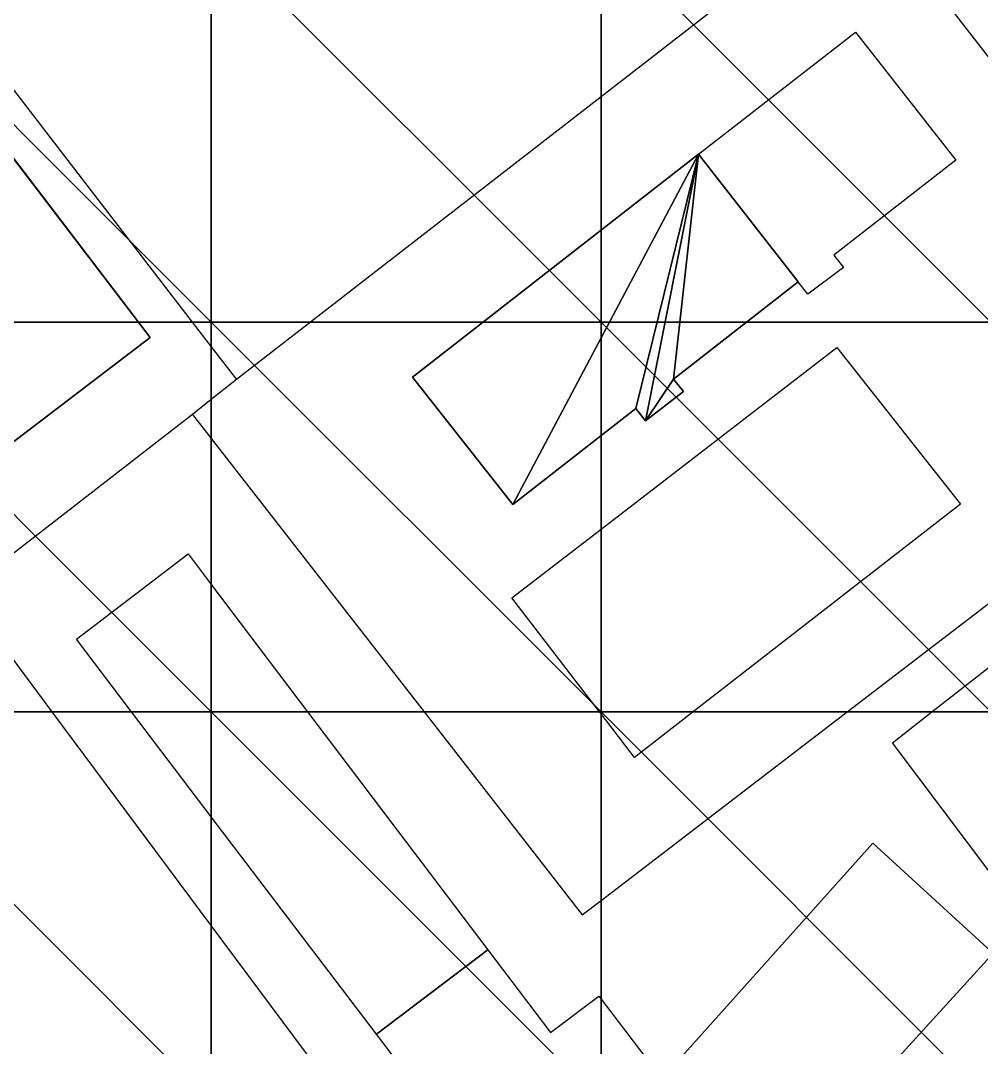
# Model space of a CAD drawing. Extents: x 0 to 812, y 0 to 720.
# Drawn here: x 585.3 to 659.3, y 274.2 to 353.2 of the extents above; entities that cross this region are included whole.
import ezdxf

# ---------------------------------------------------------------- set-up
doc = ezdxf.new("R2010")
doc.units = 0
doc.header["$LTSCALE"] = 0.0254
doc.layers.get('0').update_dxf_attribs({"color": 13, "linetype": 'CONTINUOUS'})
for name, color, linetype in [('BUILDINGS', 250, 'CONTINUOUS'), ('MINOR_ROADS', 250, 'CONTINUOUS'), ('TOPOGRAPHY', 250, 'CONTINUOUS')]:
    doc.layers.add(name, color=color, linetype=linetype)

# ---------------------------------------------------------------- blocks, each defined once
blk = doc.blocks.new('GROUP3')
at = {"color": 0}
blk.add_polyline3d([(636.919, 234.173, 5.843), (632.475, 240, 5.948), (630, 243.246, 5.963), (629.969, 243.288, 5.964), (610.088, 270, 6.378), (600, 283.555, 6.464), (587.761, 300, 6.719), (580.907, 309.21, 6.829), (570, 323.461, 6.992), (564.996, 330, 7.073), (542.037, 360, 7.36), (540, 362.661, 7.371), (530.798, 374.685, 7.359), (518.676, 390, 7.285), (510, 400.961, 7.149), (494.93, 420, 6.749), (480, 438.862, 6.283), (475.454, 444.606, 6.083)], dxfattribs=at)
blk = doc.blocks.new('GROUP98')
at = {"color": 0}
blk.add_polyline3d([(637.499, 342.917, 4.798), (649.596, 352.311, 4.717), (657.309, 342.45, 4.591), (647.906, 335.15, 4.658), (648.655, 334.199, 4.645), (645.909, 332.153, 4.67), (645.159, 333.104, 4.682), (637.499, 342.917, 4.798)], close=True, dxfattribs=at)
blk = doc.blocks.new('GROUP306')
at = {"color": 0}
for p, q in [((637.499, 342.917, 7.682), (615.486, 325.765, 7.682)), ((615.486, 325.765, 4.682), (637.499, 342.917, 4.682)), ((637.499, 342.917, 7.682), (615.486, 325.765, 7.682)), ((615.486, 325.765, 4.682), (637.499, 342.917, 4.682)), ((645.159, 333.104, 7.682), (637.499, 342.917, 7.682)), ((637.499, 342.917, 4.682), (645.159, 333.104, 4.682)), ((645.159, 333.104, 7.682), (637.499, 342.917, 7.682)), ((637.499, 342.917, 4.682), (645.159, 333.104, 4.682)), ((637.499, 342.917, 4.682), (637.499, 342.917, 7.682)), ((637.499, 342.917, 4.682), (637.499, 342.917, 7.682)), ((635.58, 325.614, 7.682), (645.159, 333.104, 7.682)), ((645.159, 333.104, 4.682), (635.58, 325.614, 4.682)), ((635.58, 325.614, 7.682), (645.159, 333.104, 7.682)), ((645.159, 333.104, 4.682), (635.58, 325.614, 4.682)), ((645.159, 333.104, 4.682), (645.159, 333.104, 7.682)), ((645.159, 333.104, 4.682), (645.159, 333.104, 7.682)), ((615.486, 325.765, 7.682), (623.213, 315.95, 7.682)), ((623.213, 315.95, 4.682), (615.486, 325.765, 4.682)), ((615.486, 325.765, 4.682), (615.486, 325.765, 7.682)), ((615.486, 325.765, 7.682), (623.213, 315.95, 7.682)), ((615.486, 325.765, 4.682), (615.486, 325.765, 7.682)), ((623.213, 315.95, 4.682), (615.486, 325.765, 4.682)), ((636.342, 324.663, 7.682), (635.58, 325.614, 7.682)), ((635.58, 325.614, 4.682), (636.342, 324.663, 4.682)), ((636.342, 324.663, 7.682), (635.58, 325.614, 7.682)), ((635.58, 325.614, 4.682), (636.342, 324.663, 4.682)), ((635.58, 325.614, 4.682), (635.58, 325.614, 7.682)), ((635.58, 325.614, 4.682), (635.58, 325.614, 7.682)), ((633.43, 322.39, 7.682), (636.342, 324.663, 7.682)), ((636.342, 324.663, 4.682), (633.43, 322.39, 4.682)), ((633.43, 322.39, 7.682), (636.342, 324.663, 7.682)), ((636.342, 324.663, 4.682), (633.43, 322.39, 4.682)), ((636.342, 324.663, 4.682), (636.342, 324.663, 7.682)), ((636.342, 324.663, 4.682), (636.342, 324.663, 7.682)), ((623.213, 315.95, 7.682), (632.681, 323.35, 7.682)), ((632.681, 323.35, 4.682), (623.213, 315.95, 4.682)), ((623.213, 315.95, 7.682), (632.681, 323.35, 7.682)), ((632.681, 323.35, 4.682), (623.213, 315.95, 4.682)), ((632.681, 323.35, 7.682), (633.43, 322.39, 7.682)), ((633.43, 322.39, 4.682), (632.681, 323.35, 4.682)), ((632.681, 323.35, 4.682), (632.681, 323.35, 7.682)), ((632.681, 323.35, 7.682), (633.43, 322.39, 7.682)), ((632.681, 323.35, 4.682), (632.681, 323.35, 7.682)), ((633.43, 322.39, 4.682), (632.681, 323.35, 4.682)), ((633.43, 322.39, 4.682), (633.43, 322.39, 7.682)), ((633.43, 322.39, 4.682), (633.43, 322.39, 7.682)), ((623.213, 315.95, 7.682), (623.213, 315.95, 4.682)), ((623.213, 315.95, 7.682), (623.213, 315.95, 4.682))]:
    blk.add_line(p, q, dxfattribs=at)
mesh = blk.add_polyface(dxfattribs=at)
corners = [(636.342, 324.663, 7.682), (635.58, 325.614, 7.682), (633.43, 322.39, 7.682), (623.213, 315.95, 7.682), (637.499, 342.917, 7.682), (615.486, 325.765, 7.682), (632.681, 323.35, 7.682), (645.159, 333.104, 7.682)]
mesh.append_faces([[corners[k] for k in face] for face in [(3, 4, 5), (4, 1, 7)]], dxfattribs={"vtx0": -1, "color": 0})
mesh.append_faces([[corners[k] for k in face] for face in [(4, 2, 1)]], dxfattribs={"vtx0": -1, "vtx1": -1, "vtx2": -1, "color": 0})
mesh.append_faces([[corners[k] for k in face] for face in [(4, 3, 6), (4, 6, 2)]], dxfattribs={"vtx0": -1, "vtx2": -1, "color": 0})
mesh.append_faces([[corners[k] for k in face] for face in [(0, 1, 2)]], dxfattribs={"vtx1": -1, "color": 0})
mesh = blk.add_polyface(dxfattribs=at)
corners = [(637.499, 342.917, 4.682), (623.213, 315.95, 4.682), (615.486, 325.765, 4.682), (632.681, 323.35, 4.682), (633.43, 322.39, 4.682), (635.58, 325.614, 4.682), (645.159, 333.104, 4.682), (636.342, 324.663, 4.682)]
mesh.append_faces([[corners[k] for k in face] for face in [(0, 1, 2), (5, 0, 6)]], dxfattribs={"vtx0": -1, "color": 0})
mesh.append_faces([[corners[k] for k in face] for face in [(1, 0, 3), (3, 0, 4)]], dxfattribs={"vtx0": -1, "vtx1": -1, "color": 0})
mesh.append_faces([[corners[k] for k in face] for face in [(4, 0, 5)]], dxfattribs={"vtx0": -1, "vtx1": -1, "vtx2": -1, "color": 0})
mesh.append_faces([[corners[k] for k in face] for face in [(7, 4, 5)]], dxfattribs={"vtx1": -1, "color": 0})
mesh = blk.add_polyface(dxfattribs=at)
corners = [(615.486, 325.765, 7.682), (637.499, 342.917, 4.682), (615.486, 325.765, 4.682), (637.499, 342.917, 7.682)]
mesh.append_faces([[corners[k] for k in face] for face in [(0, 1, 2), (1, 0, 3)]], dxfattribs={"vtx0": -1, "color": 0})
mesh = blk.add_polyface(dxfattribs=at)
corners = [(637.499, 342.917, 4.682), (645.159, 333.104, 7.682), (645.159, 333.104, 4.682), (637.499, 342.917, 7.682)]
mesh.append_faces([[corners[k] for k in face] for face in [(0, 1, 2), (1, 0, 3)]], dxfattribs={"vtx0": -1, "color": 0})
mesh = blk.add_polyface(dxfattribs=at)
corners = [(645.159, 333.104, 7.682), (635.58, 325.614, 4.682), (645.159, 333.104, 4.682), (635.58, 325.614, 7.682)]
mesh.append_faces([[corners[k] for k in face] for face in [(0, 1, 2), (1, 0, 3)]], dxfattribs={"vtx0": -1, "color": 0})
mesh = blk.add_polyface(dxfattribs=at)
corners = [(615.486, 325.765, 7.682), (623.213, 315.95, 4.682), (623.213, 315.95, 7.682), (615.486, 325.765, 4.682)]
mesh.append_faces([[corners[k] for k in face] for face in [(0, 1, 2), (1, 0, 3)]], dxfattribs={"vtx0": -1, "color": 0})
mesh = blk.add_polyface(dxfattribs=at)
corners = [(635.58, 325.614, 4.682), (636.342, 324.663, 7.682), (636.342, 324.663, 4.682), (635.58, 325.614, 7.682)]
mesh.append_faces([[corners[k] for k in face] for face in [(0, 1, 2), (1, 0, 3)]], dxfattribs={"vtx0": -1, "color": 0})
mesh = blk.add_polyface(dxfattribs=at)
corners = [(636.342, 324.663, 7.682), (633.43, 322.39, 4.682), (636.342, 324.663, 4.682), (633.43, 322.39, 7.682)]
mesh.append_faces([[corners[k] for k in face] for face in [(0, 1, 2), (1, 0, 3)]], dxfattribs={"vtx0": -1, "color": 0})
mesh = blk.add_polyface(dxfattribs=at)
corners = [(632.681, 323.35, 7.682), (623.213, 315.95, 4.682), (632.681, 323.35, 4.682), (623.213, 315.95, 7.682)]
mesh.append_faces([[corners[k] for k in face] for face in [(0, 1, 2), (1, 0, 3)]], dxfattribs={"vtx0": -1, "color": 0})
mesh = blk.add_polyface(dxfattribs=at)
corners = [(632.681, 323.35, 7.682), (633.43, 322.39, 4.682), (633.43, 322.39, 7.682), (632.681, 323.35, 4.682)]
mesh.append_faces([[corners[k] for k in face] for face in [(0, 1, 2), (1, 0, 3)]], dxfattribs={"vtx0": -1, "color": 0})
blk = doc.blocks.new('GROUP309')
at = {"color": 0}
blk.add_polyline3d([(623.134, 308.788, 5.364), (630, 314.071, 5.087), (648.154, 328.041, 4.656), (657.664, 315.987, 4.661), (637.083, 300, 5.168), (632.569, 296.494, 5.301), (630, 299.841, 5.286), (629.878, 300, 5.287), (623.134, 308.788, 5.364)], close=True, dxfattribs=at)
blk = doc.blocks.new('GROUP433')
at = {"color": 0}
blk.add_polyline3d([(612.704, 275.197, 6.216), (621.276, 281.687, 5.853), (626.095, 275.336, 5.814), (629.815, 278.13, 5.656), (630, 277.888, 5.654), (634.687, 271.749, 5.684), (650.92, 289.894, 5.117), (660, 281.587, 5.117), (660.18, 281.423, 5.12), (660, 281.226, 5.124), (649.774, 270, 5.479), (633.92, 252.596, 5.843), (632.892, 252.213, 5.86), (631.791, 252.132, 5.878), (630.731, 252.329, 5.892), (630, 252.682, 5.901), (629.729, 252.813, 5.907), (616.657, 270, 6.183), (612.704, 275.197, 6.216)], close=True, dxfattribs=at)
blk = doc.blocks.new('GROUP434')
at = {"color": 0}
blk.add_polyline3d([(589.618, 305.591, 6.537), (598.217, 312.155, 6.063), (600, 309.799, 6.032), (607.416, 300, 5.978), (621.276, 281.687, 5.853), (612.704, 275.197, 6.216), (600, 291.922, 6.333), (593.865, 300, 6.463), (589.618, 305.591, 6.537)], close=True, dxfattribs=at)
blk = doc.blocks.new('GROUP505')
at = {"color": 0}
blk.add_polyline3d([(606.42, 394.574, 5.816), (600.453, 390, 5.674), (600, 389.653, 5.672), (570.197, 366.808, 6.236), (575.437, 360, 6.156), (598.526, 330, 5.732), (600, 328.085, 5.708), (601.931, 325.576, 5.699), (600, 324.03, 5.78), (598.564, 322.881, 5.858), (580.907, 309.21, 6.829)], dxfattribs=at)
blk = doc.blocks.new('GROUP523')
at = {"color": 0}
for p, q in [((552.186, 385.254, 11.882), (541.551, 377.122, 11.882)), ((541.551, 377.122, 5.882), (552.186, 385.254, 5.882)), ((552.186, 385.254, 11.882), (541.551, 377.122, 11.882)), ((541.551, 377.122, 5.882), (552.186, 385.254, 5.882)), ((595.287, 328.821, 11.882), (552.186, 385.254, 11.882)), ((552.186, 385.254, 5.882), (595.287, 328.821, 5.882)), ((595.287, 328.821, 11.882), (552.186, 385.254, 11.882)), ((552.186, 385.254, 5.882), (595.287, 328.821, 5.882)), ((552.186, 385.254, 5.882), (552.186, 385.254, 11.882)), ((552.186, 385.254, 5.882), (552.186, 385.254, 11.882)), ((541.551, 377.122, 11.882), (584.561, 320.637, 11.882)), ((584.561, 320.637, 5.882), (541.551, 377.122, 5.882)), ((541.551, 377.122, 5.882), (541.551, 377.122, 11.882)), ((541.551, 377.122, 11.882), (584.561, 320.637, 11.882)), ((541.551, 377.122, 5.882), (541.551, 377.122, 11.882)), ((584.561, 320.637, 5.882), (541.551, 377.122, 5.882)), ((584.561, 320.637, 11.882), (595.287, 328.821, 11.882)), ((595.287, 328.821, 5.882), (584.561, 320.637, 5.882)), ((584.561, 320.637, 11.882), (595.287, 328.821, 11.882)), ((595.287, 328.821, 5.882), (584.561, 320.637, 5.882)), ((595.287, 328.821, 5.882), (595.287, 328.821, 11.882)), ((595.287, 328.821, 5.882), (595.287, 328.821, 11.882)), ((584.561, 320.637, 11.882), (584.561, 320.637, 5.882)), ((584.561, 320.637, 11.882), (584.561, 320.637, 5.882))]:
    blk.add_line(p, q, dxfattribs=at)
mesh = blk.add_polyface(dxfattribs=at)
corners = [(584.561, 320.637, 11.882), (552.186, 385.254, 11.882), (541.551, 377.122, 11.882), (595.287, 328.821, 11.882)]
mesh.append_faces([[corners[k] for k in face] for face in [(0, 1, 2), (1, 0, 3)]], dxfattribs={"vtx0": -1, "color": 0})
mesh = blk.add_polyface(dxfattribs=at)
corners = [(552.186, 385.254, 5.882), (584.561, 320.637, 5.882), (541.551, 377.122, 5.882), (595.287, 328.821, 5.882)]
mesh.append_faces([[corners[k] for k in face] for face in [(0, 1, 2), (1, 0, 3)]], dxfattribs={"vtx0": -1, "color": 0})
mesh = blk.add_polyface(dxfattribs=at)
corners = [(541.551, 377.122, 11.882), (552.186, 385.254, 5.882), (541.551, 377.122, 5.882), (552.186, 385.254, 11.882)]
mesh.append_faces([[corners[k] for k in face] for face in [(0, 1, 2), (1, 0, 3)]], dxfattribs={"vtx0": -1, "color": 0})
mesh = blk.add_polyface(dxfattribs=at)
corners = [(552.186, 385.254, 5.882), (595.287, 328.821, 11.882), (595.287, 328.821, 5.882), (552.186, 385.254, 11.882)]
mesh.append_faces([[corners[k] for k in face] for face in [(0, 1, 2), (1, 0, 3)]], dxfattribs={"vtx0": -1, "color": 0})
mesh = blk.add_polyface(dxfattribs=at)
corners = [(541.551, 377.122, 11.882), (584.561, 320.637, 5.882), (584.561, 320.637, 11.882), (541.551, 377.122, 5.882)]
mesh.append_faces([[corners[k] for k in face] for face in [(0, 1, 2), (1, 0, 3)]], dxfattribs={"vtx0": -1, "color": 0})
mesh = blk.add_polyface(dxfattribs=at)
corners = [(595.287, 328.821, 11.882), (584.561, 320.637, 5.882), (595.287, 328.821, 5.882), (584.561, 320.637, 11.882)]
mesh.append_faces([[corners[k] for k in face] for face in [(0, 1, 2), (1, 0, 3)]], dxfattribs={"vtx0": -1, "color": 0})
blk = doc.blocks.new('GROUP532')
at = {"color": 0}
blk.add_polyline3d([(652.419, 297.612, 4.959), (655.472, 300, 4.868), (660, 303.542, 4.757), (687.012, 324.672, 4.526), (690, 320.805, 4.568), (697.02, 311.723, 4.754), (690, 306.256, 4.73), (681.968, 300, 4.799), (662.214, 284.615, 5.06), (660, 287.552, 5.012), (652.419, 297.612, 4.959)], close=True, dxfattribs=at)
blk = doc.blocks.new('GROUP736')
at = {"color": 0}
blk.add_polyline3d([(598.564, 322.881, 5.858), (600, 321.036, 5.833), (616.381, 300, 5.702), (628.552, 284.371, 5.589), (630, 285.482, 5.527), (648.94, 300, 4.974), (660, 308.479, 4.705), (680.287, 324.03, 4.536), (675.655, 330, 4.473), (660, 350.178, 4.614), (652.38, 360, 4.733), (650.108, 362.928, 4.832), (646.331, 360, 4.775), (630, 347.339, 4.879), (607.638, 330, 5.468), (601.931, 325.576, 5.699)], dxfattribs=at)
blk = doc.blocks.new('GROUP741')
at = {"color": 0}
for p, q in [((600, 330, 5.674), (600, 360, 5.434)), ((600, 330, 5.674), (600, 360, 5.434)), ((630, 330, 4.864), (630, 360, 4.891)), ((630, 330, 4.864), (630, 360, 4.891)), ((600, 330, 5.674), (570, 330, 6.86)), ((600, 330, 5.674), (570, 330, 6.86)), ((600, 300, 6.206), (600, 330, 5.674)), ((600, 300, 6.206), (600, 330, 5.674)), ((630, 330, 4.864), (600, 330, 5.674)), ((630, 330, 4.864), (600, 330, 5.674)), ((630, 300, 5.284), (630, 330, 4.864)), ((630, 300, 5.284), (630, 330, 4.864)), ((660, 330, 4.482), (630, 330, 4.864)), ((660, 330, 4.482), (630, 330, 4.864)), ((600, 300, 6.206), (570, 300, 7.463)), ((600, 300, 6.206), (570, 300, 7.463)), ((600, 270, 6.677), (600, 300, 6.206)), ((600, 270, 6.677), (600, 300, 6.206)), ((630, 300, 5.284), (600, 300, 6.206)), ((630, 300, 5.284), (600, 300, 6.206)), ((630, 270, 5.786), (630, 300, 5.284)), ((630, 270, 5.786), (630, 300, 5.284)), ((660, 300, 4.794), (630, 300, 5.284)), ((660, 300, 4.794), (630, 300, 5.284))]:
    blk.add_line(p, q, dxfattribs=at)
mesh = blk.add_polyface(dxfattribs=at)
corners = [(600, 330, 5.674), (570, 360, 6.315), (570, 330, 6.86)]
mesh.append_faces([[corners[k] for k in face] for face in [(0, 1, 2)]], dxfattribs={"color": 0})
mesh = blk.add_polyface(dxfattribs=at)
corners = [(600, 360, 5.434), (570, 360, 6.315), (600, 330, 5.674)]
mesh.append_faces([[corners[k] for k in face] for face in [(0, 1, 2)]], dxfattribs={"color": 0})
mesh = blk.add_polyface(dxfattribs=at)
corners = [(630, 330, 4.864), (600, 360, 5.434), (600, 330, 5.674)]
mesh.append_faces([[corners[k] for k in face] for face in [(0, 1, 2)]], dxfattribs={"color": 0})
mesh = blk.add_polyface(dxfattribs=at)
corners = [(630, 360, 4.891), (600, 360, 5.434), (630, 330, 4.864)]
mesh.append_faces([[corners[k] for k in face] for face in [(0, 1, 2)]], dxfattribs={"color": 0})
mesh = blk.add_polyface(dxfattribs=at)
corners = [(660, 330, 4.482), (630, 360, 4.891), (630, 330, 4.864)]
mesh.append_faces([[corners[k] for k in face] for face in [(0, 1, 2)]], dxfattribs={"color": 0})
mesh = blk.add_polyface(dxfattribs=at)
corners = [(660, 360, 4.679), (630, 360, 4.891), (660, 330, 4.482)]
mesh.append_faces([[corners[k] for k in face] for face in [(0, 1, 2)]], dxfattribs={"color": 0})
mesh = blk.add_polyface(dxfattribs=at)
corners = [(600, 300, 6.206), (570, 330, 6.86), (570, 300, 7.463)]
mesh.append_faces([[corners[k] for k in face] for face in [(0, 1, 2)]], dxfattribs={"color": 0})
mesh = blk.add_polyface(dxfattribs=at)
corners = [(600, 330, 5.674), (570, 330, 6.86), (600, 300, 6.206)]
mesh.append_faces([[corners[k] for k in face] for face in [(0, 1, 2)]], dxfattribs={"color": 0})
mesh = blk.add_polyface(dxfattribs=at)
corners = [(630, 300, 5.284), (600, 330, 5.674), (600, 300, 6.206)]
mesh.append_faces([[corners[k] for k in face] for face in [(0, 1, 2)]], dxfattribs={"color": 0})
mesh = blk.add_polyface(dxfattribs=at)
corners = [(630, 330, 4.864), (600, 330, 5.674), (630, 300, 5.284)]
mesh.append_faces([[corners[k] for k in face] for face in [(0, 1, 2)]], dxfattribs={"color": 0})
mesh = blk.add_polyface(dxfattribs=at)
corners = [(660, 300, 4.794), (630, 330, 4.864), (630, 300, 5.284)]
mesh.append_faces([[corners[k] for k in face] for face in [(0, 1, 2)]], dxfattribs={"color": 0})
mesh = blk.add_polyface(dxfattribs=at)
corners = [(660, 330, 4.482), (630, 330, 4.864), (660, 300, 4.794)]
mesh.append_faces([[corners[k] for k in face] for face in [(0, 1, 2)]], dxfattribs={"color": 0})
mesh = blk.add_polyface(dxfattribs=at)
corners = [(600, 270, 6.677), (570, 300, 7.463), (570, 270, 7.814)]
mesh.append_faces([[corners[k] for k in face] for face in [(0, 1, 2)]], dxfattribs={"color": 0})
mesh = blk.add_polyface(dxfattribs=at)
corners = [(600, 300, 6.206), (570, 300, 7.463), (600, 270, 6.677)]
mesh.append_faces([[corners[k] for k in face] for face in [(0, 1, 2)]], dxfattribs={"color": 0})
mesh = blk.add_polyface(dxfattribs=at)
corners = [(630, 270, 5.786), (600, 300, 6.206), (600, 270, 6.677)]
mesh.append_faces([[corners[k] for k in face] for face in [(0, 1, 2)]], dxfattribs={"color": 0})
mesh = blk.add_polyface(dxfattribs=at)
corners = [(630, 300, 5.284), (600, 300, 6.206), (630, 270, 5.786)]
mesh.append_faces([[corners[k] for k in face] for face in [(0, 1, 2)]], dxfattribs={"color": 0})
mesh = blk.add_polyface(dxfattribs=at)
corners = [(660, 270, 5.321), (630, 300, 5.284), (630, 270, 5.786)]
mesh.append_faces([[corners[k] for k in face] for face in [(0, 1, 2)]], dxfattribs={"color": 0})
mesh = blk.add_polyface(dxfattribs=at)
corners = [(660, 300, 4.794), (630, 300, 5.284), (660, 270, 5.321)]
mesh.append_faces([[corners[k] for k in face] for face in [(0, 1, 2)]], dxfattribs={"color": 0})

msp = doc.modelspace()

# ---------------------------------------------------------------- block references
at = {"layer": 'BUILDINGS', "color": 0}
for name in ['GROUP523', 'GROUP98', 'GROUP306', 'GROUP309', 'GROUP532', 'GROUP434', 'GROUP433']:
    msp.add_blockref(name, (0, 0), dxfattribs=at)
at = {"layer": 'MINOR_ROADS', "color": 0}
for name in ['GROUP3', 'GROUP505', 'GROUP736']:
    msp.add_blockref(name, (0, 0), dxfattribs=at)
at = {"layer": 'TOPOGRAPHY', "color": 0}
msp.add_blockref('GROUP741', (0, 0), dxfattribs=at)

doc.saveas('drawing.dxf')
